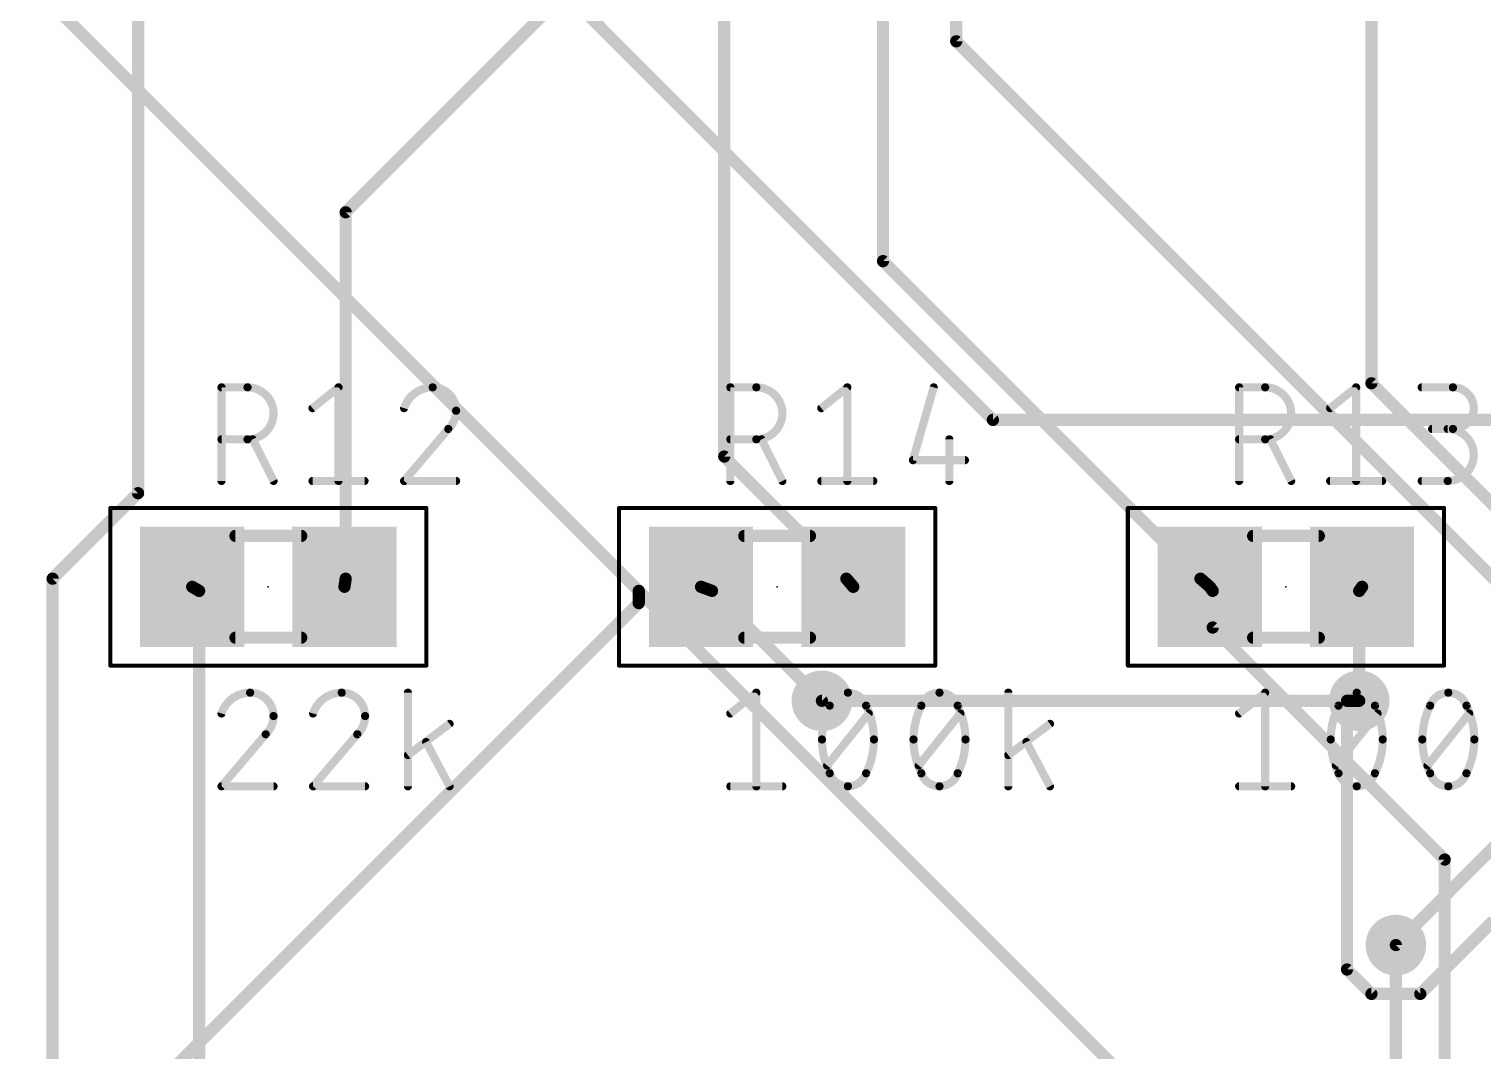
# Model space of a CAD drawing. Extents: x 0 to 100, y 0 to 80.
# Drawn here: x 33.84 to 51.99, y 37.39 to 50.14 of the extents above; entities that cross this region are included whole.
import ezdxf

# ---------------------------------------------------------------- set-up
doc = ezdxf.new("R2010")
doc.units = 0
for name, color, linetype in [('1', 22, 'CONTINUOUS'), ('16', 175, 'CONTINUOUS'), ('18', 82, 'CONTINUOUS'), ('23', 7, 'CONTINUOUS'), ('25', 253, 'CONTINUOUS'), ('27', 253, 'CONTINUOUS'), ('39', 22, 'CONTINUOUS'), ('51', 253, 'CONTINUOUS')]:
    doc.layers.add(name, color=color, linetype=linetype)

# ---------------------------------------------------------------- blocks, each defined once
blk = doc.blocks.new('RECT')
blk.add_solid([(-0.5, -0.5), (0.5, -0.5), (-0.5, 0.5), (0.5, 0.5)])
blk = doc.blocks.new('ROUNDV')
at = {"const_width": 0.5}
blk.add_lwpolyline([(0, -0.25, 1), (0, 0.25, 1), (0, -0.25)], format="xyb", dxfattribs=at)

msp = doc.modelspace()

# ---------------------------------------------------------------- linework, layer by layer
at = {"layer": '1', "const_width": 0.1524}
for points in [[(44.5008, 47.244), (44.5008, 54.102)], [(35.2044, 44.3484), (35.2044, 53.34)], [(45.4152, 49.9872), (45.4152, 53.34)], [(50.5968, 45.72), (50.5968, 53.34)], [(42.5196, 44.8056), (42.5196, 52.8828)], [(41.91, 51.9684), (37.7952, 47.8536)], [(56.388, 39.0144), (45.4152, 49.9872)], [(37.7952, 47.8536), (37.7952, 43.2816)], [(48.4632, 43.2816), (44.5008, 47.244)], [(54.2544, 42.0624), (50.5968, 45.72)], [(44.0436, 43.2816), (42.5196, 44.8056)], [(34.1376, 43.2816), (35.2044, 44.3484)], [(34.1376, 26.5176), (34.1376, 43.2816)], [(35.9664, 43.1292), (35.88, 43.18)], [(35.9664, 37.0332), (35.9664, 43.1292)], [(37.7952, 43.2816), (37.78, 43.18)], [(42.3672, 43.1292), (42.23, 43.18)], [(43.7388, 41.7576), (42.3672, 43.1292)], [(44.0436, 43.2816), (44.13, 43.18)], [(48.4632, 43.2816), (48.58, 43.18)], [(48.6156, 43.1292), (48.58, 43.18)], [(48.6156, 43.1292), (48.6156, 42.672)], [(50.4444, 43.1292), (50.48, 43.18)], [(50.4444, 43.1292), (50.4444, 41.7576)], [(48.6156, 42.672), (51.5112, 39.7764)], [(51.5112, 39.7764), (51.5112, 26.0604)], [(50.9016, 38.7096), (50.9016, 30.6324)]]:
    msp.add_lwpolyline(points, dxfattribs=at)
at = {"layer": '1', "const_width": 0.0762}
for points in [[(45.3771, 49.9872, 1), (45.4533, 49.9872)], [(45.4421, 50.0141, 1), (45.3883, 49.9603)], [(37.8333, 47.8536, 1), (37.7571, 47.8536)], [(37.7683, 47.8805, 1), (37.8221, 47.8267)], [(44.4627, 47.244, 1), (44.5389, 47.244)], [(44.5277, 47.2709, 1), (44.4739, 47.2171)], [(50.5587, 45.72, 1), (50.6349, 45.72)], [(50.6237, 45.7469, 1), (50.5699, 45.6931)], [(42.4815, 44.8056, 1), (42.5577, 44.8056)], [(42.5465, 44.8325, 1), (42.4927, 44.7787)], [(35.1663, 44.3484, 1), (35.2425, 44.3484)], [(35.2313, 44.3215, 1), (35.1775, 44.3753)], [(34.1757, 43.2816, 1), (34.0995, 43.2816)], [(34.1107, 43.3085, 1), (34.1645, 43.2547)], [(35.8993, 43.2128, 1), (35.8607, 43.1472)], [(36.0045, 43.1292, 1), (35.9283, 43.1292)], [(35.9471, 43.0964, 1), (35.9857, 43.162)], [(37.7423, 43.1856, 1), (37.8177, 43.1744)], [(37.7571, 43.2816, 1), (37.8333, 43.2816)], [(37.8329, 43.276, 1), (37.7575, 43.2872)], [(42.2432, 43.2157, 1), (42.2168, 43.1443)], [(42.3941, 43.1561, 1), (42.3403, 43.1023)], [(42.354, 43.0935, 1), (42.3804, 43.1649)], [(44.0726, 43.3063, 1), (44.0146, 43.2569)], [(44.0167, 43.2547, 1), (44.0705, 43.3085)], [(44.101, 43.1553, 1), (44.159, 43.2047)], [(48.4882, 43.3103, 1), (48.4382, 43.2529)], [(48.4363, 43.2547, 1), (48.4901, 43.3085)], [(48.6112, 43.2019, 1), (48.5488, 43.1581)], [(48.555, 43.1513, 1), (48.605, 43.2087)], [(48.6537, 43.1292, 1), (48.5775, 43.1292)], [(48.5844, 43.1073, 1), (48.6468, 43.1511)], [(50.4825, 43.1292, 1), (50.4063, 43.1292)], [(50.4132, 43.1511, 1), (50.4756, 43.1073)], [(50.5112, 43.1581, 1), (50.4488, 43.2019)], [(48.5775, 42.672, 1), (48.6537, 42.672)], [(48.6425, 42.6989, 1), (48.5887, 42.6451)], [(43.7119, 41.7307, 1), (43.7657, 41.7845)], [(50.4063, 41.7576, 1), (50.4825, 41.7576)], [(51.5493, 39.7764, 1), (51.4731, 39.7764)], [(51.4843, 39.7495, 1), (51.5381, 39.8033)], [(50.9397, 38.7096, 1), (50.8635, 38.7096)]]:
    msp.add_lwpolyline(points, format="xyb", dxfattribs=at)
at = {"layer": '16', "const_width": 0.1524}
for points in [[(45.8724, 45.2628), (39.1668, 51.9684)], [(33.2232, 51.3588), (41.4528, 43.1292)], [(59.436, 47.244), (50.9016, 38.7096)], [(53.9496, 45.2628), (45.8724, 45.2628)], [(41.4528, 43.1292), (49.6824, 34.8996)], [(41.4528, 43.1292), (41.4528, 42.9768)], [(41.4528, 42.9768), (26.8224, 28.3464)], [(50.292, 41.7576), (43.7388, 41.7576)], [(50.292, 41.7576), (50.292, 38.4048)], [(50.292, 41.7576), (50.4444, 41.7576)], [(51.2064, 38.1), (52.1208, 39.0144)], [(50.292, 38.4048), (50.5968, 38.1)], [(50.5968, 38.1), (51.2064, 38.1)]]:
    msp.add_lwpolyline(points, dxfattribs=at)
at = {"layer": '16', "const_width": 0.0762}
for points in [[(45.8724, 45.3009, 1), (45.8724, 45.2247)], [(45.8455, 45.2359, 1), (45.8993, 45.2897)], [(41.4909, 43.1292, 1), (41.4147, 43.1292)], [(41.4797, 43.1561, 1), (41.4259, 43.1023)], [(41.4259, 43.1023, 1), (41.4797, 43.1561)], [(41.4147, 42.9768, 1), (41.4909, 42.9768)], [(41.4797, 42.9499, 1), (41.4259, 43.0037)], [(43.7388, 41.7957, 1), (43.7388, 41.7195)], [(50.3301, 41.7576, 1), (50.2539, 41.7576)], [(50.292, 41.7957, 1), (50.292, 41.7195)], [(50.292, 41.7195, 1), (50.292, 41.7957)], [(50.4444, 41.7195, 1), (50.4444, 41.7957)], [(50.8747, 38.7365, 1), (50.9285, 38.6827)], [(50.3189, 38.4317, 1), (50.2651, 38.3779)], [(50.2539, 38.4048, 1), (50.3301, 38.4048)], [(50.5968, 38.1381, 1), (50.5968, 38.0619)], [(50.5699, 38.0731, 1), (50.6237, 38.1269)], [(51.1795, 38.1269, 1), (51.2333, 38.0731)], [(51.2064, 38.0619, 1), (51.2064, 38.1381)]]:
    msp.add_lwpolyline(points, format="xyb", dxfattribs=at)
at = {"layer": '23'}
for p in [(36.83, 43.18), (43.18, 43.18), (49.53, 43.18)]:
    msp.add_point(p, dxfattribs=at)
at = {"layer": '25', "const_width": 0.1016}
for points in [[(36.2458, 44.5008), (36.2458, 45.6692)], [(36.2458, 45.6692), (36.5704, 45.6692)], [(37.3814, 45.4096), (37.706, 45.6692)], [(37.706, 45.6692), (37.706, 44.5008)], [(42.5958, 44.5008), (42.5958, 45.6692)], [(42.5958, 45.6692), (42.9204, 45.6692)], [(43.7314, 45.4096), (44.056, 45.6692)], [(44.056, 45.6692), (44.056, 44.5008)], [(45.1341, 45.6692), (44.8744, 44.7604)], [(48.9458, 44.5008), (48.9458, 45.6692)], [(48.9458, 45.6692), (49.2704, 45.6692)], [(50.0814, 45.4096), (50.406, 45.6692)], [(50.406, 45.6692), (50.406, 44.5008)], [(51.2244, 45.6692), (51.6139, 45.6692)], [(39.0762, 45.1499), (38.5244, 44.5008)], [(51.6139, 45.1499), (51.3543, 45.1499)], [(36.5704, 45.0201), (36.2458, 45.0201)], [(36.8949, 44.5008), (36.6353, 45.0201)], [(42.9204, 45.0201), (42.5958, 45.0201)], [(43.2449, 44.5008), (42.9853, 45.0201)], [(45.3288, 45.0201), (45.3288, 44.5008)], [(49.2704, 45.0201), (48.9458, 45.0201)], [(49.5949, 44.5008), (49.3353, 45.0201)], [(44.8744, 44.7604), (45.5235, 44.7604)], [(37.3814, 44.5008), (38.0305, 44.5008)], [(38.5244, 44.5008), (39.1735, 44.5008)], [(43.7314, 44.5008), (44.3805, 44.5008)], [(50.0814, 44.5008), (50.7305, 44.5008)], [(51.2244, 44.5008), (51.549, 44.5008)]]:
    msp.add_lwpolyline(points, dxfattribs=at)
at = {"layer": '25'}
for points, const_width in [([(36.2712, 45.6692, 1), (36.2204, 45.6692)], 0.0508), ([(36.2458, 45.6946, 1), (36.2458, 45.6438)], 0.0508), ([(36.5704, 45.0201, 1), (36.5704, 45.6692)], 0.1016), ([(36.5704, 45.6946, 1), (36.5704, 45.6438)], 0.0508), ([(36.5704, 45.6438, 1), (36.5704, 45.6946)], 0.0508), ([(37.7314, 45.6692, 1), (37.6806, 45.6692)], 0.0508), ([(37.7219, 45.6494, 1), (37.6901, 45.689)], 0.0508), ([(38.8814, 45.6692, 0.3252), (38.5244, 45.4096)], 0.1016), ([(39.1735, 45.3771, 0.4142), (38.8814, 45.6692)], 0.1016), ([(38.8814, 45.6946, 1), (38.8814, 45.6438)], 0.0508), ([(38.8814, 45.6438, 1), (38.8814, 45.6946)], 0.0508), ([(42.6212, 45.6692, 1), (42.5704, 45.6692)], 0.0508), ([(42.5958, 45.6946, 1), (42.5958, 45.6438)], 0.0508), ([(42.9204, 45.0201, 1), (42.9204, 45.6692)], 0.1016), ([(42.9204, 45.6946, 1), (42.9204, 45.6438)], 0.0508), ([(42.9204, 45.6438, 1), (42.9204, 45.6946)], 0.0508), ([(44.0814, 45.6692, 1), (44.0306, 45.6692)], 0.0508), ([(44.0719, 45.6494, 1), (44.0401, 45.689)], 0.0508), ([(45.1585, 45.6622, 1), (45.1097, 45.6762)], 0.0508), ([(48.9712, 45.6692, 1), (48.9204, 45.6692)], 0.0508), ([(48.9458, 45.6946, 1), (48.9458, 45.6438)], 0.0508), ([(49.2704, 45.0201, 1), (49.2704, 45.6692)], 0.1016), ([(49.2704, 45.6946, 1), (49.2704, 45.6438)], 0.0508), ([(49.2704, 45.6438, 1), (49.2704, 45.6946)], 0.0508), ([(50.4314, 45.6692, 1), (50.3806, 45.6692)], 0.0508), ([(50.4219, 45.6494, 1), (50.3901, 45.689)], 0.0508), ([(51.2244, 45.6946, 1), (51.2244, 45.6438)], 0.0508), ([(51.6139, 45.1499, 1), (51.6139, 45.6692)], 0.1016), ([(51.6139, 45.6946, 1), (51.6139, 45.6438)], 0.0508), ([(51.6139, 45.6438, 1), (51.6139, 45.6946)], 0.0508), ([(37.3656, 45.4294, 1), (37.3973, 45.3897)], 0.0508), ([(38.5003, 45.4174, 1), (38.5486, 45.4017)], 0.0508), ([(39.0762, 45.1499, 0.2053), (39.1735, 45.3771)], 0.1016), ([(39.1989, 45.3771, 1), (39.1481, 45.3771)], 0.0508), ([(39.1481, 45.3771, 1), (39.1989, 45.3771)], 0.0508), ([(43.7156, 45.4294, 1), (43.7473, 45.3897)], 0.0508), ([(50.0656, 45.4294, 1), (50.0973, 45.3897)], 0.0508), ([(39.0587, 45.1683, 1), (39.0937, 45.1315)], 0.0508), ([(39.0955, 45.1335, 1), (39.0568, 45.1664)], 0.0508), ([(51.3543, 45.1753, 1), (51.3543, 45.1245)], 0.0508), ([(51.549, 44.5008, 1), (51.549, 45.1499)], 0.1016), ([(51.549, 45.1753, 1), (51.549, 45.1245)], 0.0508), ([(51.6139, 45.1753, 1), (51.6139, 45.1245)], 0.0508), ([(51.6139, 45.1245, 1), (51.6139, 45.1753)], 0.0508), ([(36.2458, 45.0455, 1), (36.2458, 44.9947)], 0.0508), ([(36.5704, 45.0455, 1), (36.5704, 44.9947)], 0.0508), ([(36.5704, 44.9947, 1), (36.5704, 45.0455)], 0.0508), ([(36.658, 45.0314, 1), (36.6125, 45.0087)], 0.0508), ([(42.5958, 45.0455, 1), (42.5958, 44.9947)], 0.0508), ([(42.9204, 45.0455, 1), (42.9204, 44.9947)], 0.0508), ([(42.9204, 44.9947, 1), (42.9204, 45.0455)], 0.0508), ([(43.008, 45.0314, 1), (42.9625, 45.0087)], 0.0508), ([(45.3542, 45.0201, 1), (45.3034, 45.0201)], 0.0508), ([(48.9458, 45.0455, 1), (48.9458, 44.9947)], 0.0508), ([(49.2704, 45.0455, 1), (49.2704, 44.9947)], 0.0508), ([(49.2704, 44.9947, 1), (49.2704, 45.0455)], 0.0508), ([(49.358, 45.0314, 1), (49.3125, 45.0087)], 0.0508), ([(44.8744, 44.7858, 1), (44.8744, 44.735)], 0.0508), ([(44.85, 44.7674, 1), (44.8989, 44.7535)], 0.0508), ([(45.5235, 44.735, 1), (45.5235, 44.7858)], 0.0508), ([(36.2204, 44.5008, 1), (36.2712, 44.5008)], 0.0508), ([(36.8722, 44.4894, 1), (36.9176, 44.5122)], 0.0508), ([(37.3814, 44.5262, 1), (37.3814, 44.4754)], 0.0508), ([(37.6806, 44.5008, 1), (37.7314, 44.5008)], 0.0508), ([(38.0305, 44.4754, 1), (38.0305, 44.5262)], 0.0508), ([(38.5244, 44.5262, 1), (38.5244, 44.4754)], 0.0508), ([(38.5051, 44.5173, 1), (38.5438, 44.4843)], 0.0508), ([(39.1735, 44.4754, 1), (39.1735, 44.5262)], 0.0508), ([(42.5704, 44.5008, 1), (42.6212, 44.5008)], 0.0508), ([(43.2222, 44.4894, 1), (43.2676, 44.5122)], 0.0508), ([(43.7314, 44.5262, 1), (43.7314, 44.4754)], 0.0508), ([(44.0306, 44.5008, 1), (44.0814, 44.5008)], 0.0508), ([(44.3805, 44.4754, 1), (44.3805, 44.5262)], 0.0508), ([(45.3034, 44.5008, 1), (45.3542, 44.5008)], 0.0508), ([(48.9204, 44.5008, 1), (48.9712, 44.5008)], 0.0508), ([(49.5722, 44.4894, 1), (49.6176, 44.5122)], 0.0508), ([(50.0814, 44.5262, 1), (50.0814, 44.4754)], 0.0508), ([(50.3806, 44.5008, 1), (50.4314, 44.5008)], 0.0508), ([(50.7305, 44.4754, 1), (50.7305, 44.5262)], 0.0508), ([(51.2244, 44.5262, 1), (51.2244, 44.4754)], 0.0508), ([(51.549, 44.5262, 1), (51.549, 44.4754)], 0.0508), ([(51.549, 44.4754, 1), (51.549, 44.5262)], 0.0508)]:
    msp.add_lwpolyline(points, format="xyb", dxfattribs=dict(at, const_width=const_width))
at = {"layer": '27'}
for points, const_width in [([(36.6028, 41.8592, 0.3252), (36.2458, 41.5996)], 0.1016), ([(36.8949, 41.5671, 0.4142), (36.6028, 41.8592)], 0.1016), ([(36.6028, 41.8846, 1), (36.6028, 41.8338)], 0.0508), ([(36.6028, 41.8338, 1), (36.6028, 41.8846)], 0.0508), ([(37.7458, 41.8592, 0.3252), (37.3888, 41.5996)], 0.1016), ([(38.0379, 41.5671, 0.4142), (37.7458, 41.8592)], 0.1016), ([(37.7458, 41.8846, 1), (37.7458, 41.8338)], 0.0508), ([(37.7458, 41.8338, 1), (37.7458, 41.8846)], 0.0508), ([(38.5976, 41.8592, 1), (38.5468, 41.8592)], 0.0508), ([(42.9458, 41.8592, 1), (42.895, 41.8592)], 0.0508), ([(42.9362, 41.8394, 1), (42.9045, 41.879)], 0.0508), ([(43.8362, 41.6969, 0.1139), (43.7388, 41.275)], 0.1016), ([(44.0633, 41.8592, 0.3205), (43.8362, 41.6969)], 0.1016), ([(43.859, 41.6858, 1), (43.8133, 41.7081)], 0.0508), ([(44.2905, 41.6969, 0.3205), (44.0633, 41.8592)], 0.1016), ([(44.0633, 41.8846, 1), (44.0634, 41.8338)], 0.0508), ([(44.0633, 41.8338, 1), (44.0634, 41.8846)], 0.0508), ([(44.3134, 41.7081, 1), (44.2677, 41.6858)], 0.0508), ([(44.3879, 41.275, 0.1139), (44.2905, 41.6969)], 0.1016), ([(44.9792, 41.6969, 0.1139), (44.8818, 41.275)], 0.1016), ([(45.2063, 41.8592, 0.3205), (44.9792, 41.6969)], 0.1016), ([(45.002, 41.6858, 1), (44.9563, 41.7081)], 0.0508), ([(45.4335, 41.6969, 0.3205), (45.2063, 41.8592)], 0.1016), ([(45.2063, 41.8846, 1), (45.2063, 41.8338)], 0.0508), ([(45.2063, 41.8338, 1), (45.2063, 41.8846)], 0.0508), ([(45.4564, 41.7081, 1), (45.4107, 41.6858)], 0.0508), ([(45.5309, 41.275, 0.1139), (45.4335, 41.6969)], 0.1016), ([(46.0906, 41.8592, 1), (46.0398, 41.8592)], 0.0508), ([(49.2958, 41.8592, 1), (49.245, 41.8592)], 0.0508), ([(49.2862, 41.8394, 1), (49.2545, 41.879)], 0.0508), ([(50.1862, 41.6969, 0.1139), (50.0888, 41.275)], 0.1016), ([(50.4134, 41.8592, 0.3205), (50.1862, 41.6969)], 0.1016), ([(50.209, 41.6858, 1), (50.1633, 41.7081)], 0.0508), ([(50.4133, 41.8846, 1), (50.4134, 41.8338)], 0.0508), ([(50.6405, 41.6969, 0.3205), (50.4134, 41.8592)], 0.1016), ([(50.4133, 41.8338, 1), (50.4134, 41.8846)], 0.0508), ([(50.6634, 41.7081, 1), (50.6177, 41.6858)], 0.0508), ([(50.7379, 41.275, 0.1139), (50.6405, 41.6969)], 0.1016), ([(51.3292, 41.6969, 0.1139), (51.2318, 41.275)], 0.1016), ([(51.5563, 41.8592, 0.3205), (51.3292, 41.6969)], 0.1016), ([(51.352, 41.6858, 1), (51.3063, 41.7081)], 0.0508), ([(51.7835, 41.6969, 0.3205), (51.5563, 41.8592)], 0.1016), ([(51.5563, 41.8846, 1), (51.5563, 41.8338)], 0.0508), ([(51.5563, 41.8338, 1), (51.5563, 41.8846)], 0.0508), ([(51.8064, 41.7081, 1), (51.7607, 41.6858)], 0.0508), ([(51.8809, 41.275, 0.1139), (51.7835, 41.6969)], 0.1016), ([(36.2216, 41.6074, 1), (36.27, 41.5917)], 0.0508), ([(36.7975, 41.3399, 0.2053), (36.8949, 41.5671)], 0.1016), ([(36.9203, 41.5671, 1), (36.8695, 41.5671)], 0.0508), ([(36.8695, 41.5671, 1), (36.9203, 41.5671)], 0.0508), ([(37.3646, 41.6074, 1), (37.413, 41.5917)], 0.0508), ([(37.9405, 41.3399, 0.2053), (38.0379, 41.5671)], 0.1016), ([(38.0633, 41.5671, 1), (38.0125, 41.5671)], 0.0508), ([(38.0125, 41.5671, 1), (38.0633, 41.5671)], 0.0508), ([(42.5799, 41.6194, 1), (42.6117, 41.5797)], 0.0508), ([(43.8121, 41.7052, 1), (43.8602, 41.6887)], 0.0508), ([(44.2665, 41.6887, 1), (44.3146, 41.7052)], 0.0508), ([(44.3428, 41.5837, 1), (44.3032, 41.6154)], 0.0508), ([(44.9551, 41.7052, 1), (45.0032, 41.6887)], 0.0508), ([(45.4095, 41.6887, 1), (45.4576, 41.7052)], 0.0508), ([(45.4858, 41.5837, 1), (45.4462, 41.6154)], 0.0508), ([(48.9299, 41.6194, 1), (48.9617, 41.5797)], 0.0508), ([(50.1621, 41.7052, 1), (50.2102, 41.6887)], 0.0508), ([(50.6165, 41.6887, 1), (50.6646, 41.7052)], 0.0508), ([(50.6928, 41.5837, 1), (50.6532, 41.6154)], 0.0508), ([(51.3051, 41.7052, 1), (51.3532, 41.6887)], 0.0508), ([(51.7595, 41.6887, 1), (51.8076, 41.7052)], 0.0508), ([(51.8358, 41.5837, 1), (51.7962, 41.6154)], 0.0508), ([(36.78, 41.3583, 1), (36.8151, 41.3215)], 0.0508), ([(36.8169, 41.3235, 1), (36.7782, 41.3564)], 0.0508), ([(37.923, 41.3583, 1), (37.9581, 41.3215)], 0.0508), ([(37.9599, 41.3235, 1), (37.9212, 41.3564)], 0.0508), ([(39.1067, 41.4494, 1), (39.0762, 41.4901)], 0.0508), ([(46.5997, 41.4494, 1), (46.5692, 41.4901)], 0.0508), ([(38.8218, 41.2544, 1), (38.7769, 41.2307)], 0.0508), ([(43.7388, 41.275, 0.1139), (43.8362, 40.8531)], 0.1016), ([(43.7642, 41.275, 1), (43.7134, 41.275)], 0.0508), ([(43.7134, 41.275, 1), (43.7642, 41.275)], 0.0508), ([(44.2905, 40.8531, 0.1139), (44.3879, 41.275)], 0.1016), ([(44.4133, 41.275, 1), (44.3625, 41.275)], 0.0508), ([(44.3625, 41.275, 1), (44.4133, 41.275)], 0.0508), ([(44.8818, 41.275, 0.1139), (44.9792, 40.8531)], 0.1016), ([(44.9072, 41.275, 1), (44.8564, 41.275)], 0.0508), ([(44.8564, 41.275, 1), (44.9072, 41.275)], 0.0508), ([(45.4335, 40.8531, 0.1139), (45.5309, 41.275)], 0.1016), ([(45.5563, 41.275, 1), (45.5055, 41.275)], 0.0508), ([(45.5055, 41.275, 1), (45.5563, 41.275)], 0.0508), ([(46.3148, 41.2544, 1), (46.2699, 41.2307)], 0.0508), ([(50.0888, 41.275, 0.1139), (50.1862, 40.8531)], 0.1016), ([(50.1142, 41.275, 1), (50.0634, 41.275)], 0.0508), ([(50.0634, 41.275, 1), (50.1142, 41.275)], 0.0508), ([(50.6405, 40.8531, 0.1139), (50.7379, 41.275)], 0.1016), ([(50.7633, 41.275, 1), (50.7125, 41.275)], 0.0508), ([(50.7125, 41.275, 1), (50.7633, 41.275)], 0.0508), ([(51.2318, 41.275, 0.1139), (51.3292, 40.8531)], 0.1016), ([(51.2572, 41.275, 1), (51.2064, 41.275)], 0.0508), ([(51.2064, 41.275, 1), (51.2572, 41.275)], 0.0508), ([(51.7835, 40.8531, 0.1139), (51.8809, 41.275)], 0.1016), ([(51.9063, 41.275, 1), (51.8555, 41.275)], 0.0508), ([(51.8555, 41.275, 1), (51.9063, 41.275)], 0.0508), ([(38.5569, 41.1006, 1), (38.5874, 41.0599)], 0.0508), ([(46.0499, 41.1006, 1), (46.0804, 41.0599)], 0.0508), ([(43.7839, 40.9663, 1), (43.8235, 40.9346)], 0.0508), ([(43.8602, 40.8613, 1), (43.8121, 40.8448)], 0.0508), ([(43.8362, 40.8531, 0.3205), (44.0633, 40.6908)], 0.1016), ([(43.8133, 40.8419, 1), (43.859, 40.8642)], 0.0508), ([(44.0633, 40.6908, 0.3205), (44.2905, 40.8531)], 0.1016), ([(44.2677, 40.8642, 1), (44.3134, 40.8419)], 0.0508), ([(44.3146, 40.8448, 1), (44.2665, 40.8613)], 0.0508), ([(44.9269, 40.9663, 1), (44.9665, 40.9346)], 0.0508), ([(45.0032, 40.8613, 1), (44.9551, 40.8448)], 0.0508), ([(44.9792, 40.8531, 0.3205), (45.2063, 40.6908)], 0.1016), ([(44.9563, 40.8419, 1), (45.002, 40.8642)], 0.0508), ([(45.2063, 40.6908, 0.3205), (45.4335, 40.8531)], 0.1016), ([(45.4107, 40.8642, 1), (45.4564, 40.8419)], 0.0508), ([(45.4576, 40.8448, 1), (45.4095, 40.8613)], 0.0508), ([(50.1339, 40.9663, 1), (50.1735, 40.9346)], 0.0508), ([(50.2102, 40.8613, 1), (50.1621, 40.8448)], 0.0508), ([(50.1862, 40.8531, 0.3205), (50.4134, 40.6908)], 0.1016), ([(50.1633, 40.8419, 1), (50.209, 40.8642)], 0.0508), ([(50.4134, 40.6908, 0.3205), (50.6405, 40.8531)], 0.1016), ([(50.6177, 40.8642, 1), (50.6634, 40.8419)], 0.0508), ([(50.6646, 40.8448, 1), (50.6165, 40.8613)], 0.0508), ([(51.2769, 40.9663, 1), (51.3165, 40.9346)], 0.0508), ([(51.3532, 40.8613, 1), (51.3051, 40.8448)], 0.0508), ([(51.3292, 40.8531, 0.3205), (51.5563, 40.6908)], 0.1016), ([(51.3063, 40.8419, 1), (51.352, 40.8642)], 0.0508), ([(51.5563, 40.6908, 0.3205), (51.7835, 40.8531)], 0.1016), ([(51.7607, 40.8642, 1), (51.8064, 40.8419)], 0.0508), ([(51.8076, 40.8448, 1), (51.7595, 40.8613)], 0.0508), ([(36.2264, 40.7073, 1), (36.2652, 40.6743)], 0.0508), ([(36.2458, 40.7162, 1), (36.2458, 40.6654)], 0.0508), ([(36.8949, 40.6654, 1), (36.8949, 40.7162)], 0.0508), ([(37.3694, 40.7073, 1), (37.4082, 40.6743)], 0.0508), ([(37.3888, 40.7162, 1), (37.3888, 40.6654)], 0.0508), ([(38.0379, 40.6654, 1), (38.0379, 40.7162)], 0.0508), ([(38.5468, 40.6908, 1), (38.5976, 40.6908)], 0.0508), ([(39.069, 40.6789, 1), (39.1139, 40.7027)], 0.0508), ([(42.5958, 40.7162, 1), (42.5958, 40.6654)], 0.0508), ([(42.895, 40.6908, 1), (42.9458, 40.6908)], 0.0508), ([(43.2449, 40.6654, 1), (43.2449, 40.7162)], 0.0508), ([(44.0633, 40.7162, 1), (44.0634, 40.6654)], 0.0508), ([(44.0633, 40.6654, 1), (44.0634, 40.7162)], 0.0508), ([(45.2063, 40.7162, 1), (45.2063, 40.6654)], 0.0508), ([(45.2063, 40.6654, 1), (45.2063, 40.7162)], 0.0508), ([(46.0398, 40.6908, 1), (46.0906, 40.6908)], 0.0508), ([(46.562, 40.6789, 1), (46.6069, 40.7027)], 0.0508), ([(48.9458, 40.7162, 1), (48.9458, 40.6654)], 0.0508), ([(49.245, 40.6908, 1), (49.2958, 40.6908)], 0.0508), ([(49.5949, 40.6654, 1), (49.5949, 40.7162)], 0.0508), ([(50.4133, 40.7162, 1), (50.4134, 40.6654)], 0.0508), ([(50.4133, 40.6654, 1), (50.4134, 40.7162)], 0.0508), ([(51.5563, 40.7162, 1), (51.5563, 40.6654)], 0.0508), ([(51.5563, 40.6654, 1), (51.5563, 40.7162)], 0.0508)]:
    msp.add_lwpolyline(points, format="xyb", dxfattribs=dict(at, const_width=const_width))
at = {"layer": '27', "const_width": 0.1016}
for points in [[(38.5722, 40.6908), (38.5722, 41.8592)], [(42.5958, 41.5996), (42.9204, 41.8592)], [(42.9204, 41.8592), (42.9204, 40.6908)], [(46.0652, 40.6908), (46.0652, 41.8592)], [(48.9458, 41.5996), (49.2704, 41.8592)], [(49.2704, 41.8592), (49.2704, 40.6908)], [(43.8037, 40.9504), (44.323, 41.5996)], [(44.9467, 40.9504), (45.466, 41.5996)], [(50.1537, 40.9504), (50.673, 41.5996)], [(51.2967, 40.9504), (51.816, 41.5996)], [(36.7975, 41.3399), (36.2458, 40.6908)], [(37.9405, 41.3399), (37.3888, 40.6908)], [(39.0914, 41.4697), (38.5722, 41.0803)], [(46.5844, 41.4697), (46.0652, 41.0803)], [(39.0914, 40.6908), (38.7993, 41.2425)], [(46.5844, 40.6908), (46.2923, 41.2425)], [(36.2458, 40.6908), (36.8949, 40.6908)], [(37.3888, 40.6908), (38.0379, 40.6908)], [(42.5958, 40.6908), (43.2449, 40.6908)], [(48.9458, 40.6908), (49.5949, 40.6908)]]:
    msp.add_lwpolyline(points, dxfattribs=at)
at = {"layer": '39', "const_width": 0.0508}
for points in [[(34.857, 44.163), (38.803, 44.163)], [(34.857, 42.197), (34.857, 44.163)], [(38.803, 44.163), (38.803, 42.197)], [(41.207, 44.163), (45.153, 44.163)], [(41.207, 42.197), (41.207, 44.163)], [(45.153, 44.163), (45.153, 42.197)], [(47.557, 44.163), (51.503, 44.163)], [(47.557, 42.197), (47.557, 44.163)], [(51.503, 44.163), (51.503, 42.197)], [(38.803, 42.197), (34.857, 42.197)], [(45.153, 42.197), (41.207, 42.197)], [(51.503, 42.197), (47.557, 42.197)]]:
    msp.add_lwpolyline(points, dxfattribs=at)
at = {"layer": '39', "const_width": 0.0254}
for points in [[(34.857, 44.1757, 1), (34.857, 44.1503)], [(34.8697, 44.163, 1), (34.8443, 44.163)], [(38.8157, 44.163, 1), (38.7903, 44.163)], [(38.803, 44.1503, 1), (38.803, 44.1757)], [(41.207, 44.1757, 1), (41.207, 44.1503)], [(41.2197, 44.163, 1), (41.1943, 44.163)], [(45.1657, 44.163, 1), (45.1403, 44.163)], [(45.153, 44.1503, 1), (45.153, 44.1757)], [(47.557, 44.1757, 1), (47.557, 44.1503)], [(47.5697, 44.163, 1), (47.5443, 44.163)], [(51.5157, 44.163, 1), (51.4903, 44.163)], [(51.503, 44.1503, 1), (51.503, 44.1757)], [(34.857, 42.2097, 1), (34.857, 42.1843)], [(34.8443, 42.197, 1), (34.8697, 42.197)], [(38.7903, 42.197, 1), (38.8157, 42.197)], [(38.803, 42.1843, 1), (38.803, 42.2097)], [(41.207, 42.2097, 1), (41.207, 42.1843)], [(41.1943, 42.197, 1), (41.2197, 42.197)], [(45.1403, 42.197, 1), (45.1657, 42.197)], [(45.153, 42.1843, 1), (45.153, 42.2097)], [(47.557, 42.2097, 1), (47.557, 42.1843)], [(47.5443, 42.197, 1), (47.5697, 42.197)], [(51.4903, 42.197, 1), (51.5157, 42.197)], [(51.503, 42.1843, 1), (51.503, 42.2097)]]:
    msp.add_lwpolyline(points, format="xyb", dxfattribs=at)
at = {"layer": '51', "const_width": 0.1524}
for points in [[(36.42, 43.815), (37.24, 43.815)], [(42.77, 43.815), (43.59, 43.815)], [(49.12, 43.815), (49.94, 43.815)], [(36.42, 42.545), (37.24, 42.545)], [(42.77, 42.545), (43.59, 42.545)], [(49.12, 42.545), (49.94, 42.545)]]:
    msp.add_lwpolyline(points, dxfattribs=at)
at = {"layer": '51', "const_width": 0.0762}
for points in [[(36.42, 43.8531, 1), (36.42, 43.7769)], [(37.24, 43.7769, 1), (37.24, 43.8531)], [(42.77, 43.8531, 1), (42.77, 43.7769)], [(43.59, 43.7769, 1), (43.59, 43.8531)], [(49.12, 43.8531, 1), (49.12, 43.7769)], [(49.94, 43.7769, 1), (49.94, 43.8531)], [(36.42, 42.5831, 1), (36.42, 42.5069)], [(37.24, 42.5069, 1), (37.24, 42.5831)], [(42.77, 42.5831, 1), (42.77, 42.5069)], [(43.59, 42.5069, 1), (43.59, 42.5831)], [(49.12, 42.5831, 1), (49.12, 42.5069)], [(49.94, 42.5069, 1), (49.94, 42.5831)]]:
    msp.add_lwpolyline(points, format="xyb", dxfattribs=at)

# ---------------------------------------------------------------- block references
at = {"layer": '1', "xscale": 1.3, "yscale": 1.5}
for p in [(35.88, 43.18), (37.78, 43.18), (42.23, 43.18), (44.13, 43.18), (48.58, 43.18), (50.48, 43.18)]:
    msp.add_blockref('RECT', p, dxfattribs=at)
at = {"layer": '18', "xscale": 0.7564, "yscale": 0.7564}
for p in [(43.7388, 41.7576), (43.7388, 41.7576), (50.4444, 41.7576), (50.4444, 41.7576), (50.9016, 38.7096), (50.9016, 38.7096)]:
    msp.add_blockref('ROUNDV', p, dxfattribs=at)
at = {"layer": '51', "xscale": 0.65, "yscale": 1.4}
for p in [(36.0882, 43.1815), (37.5614, 43.1815), (42.4382, 43.1815), (43.9114, 43.1815), (48.7882, 43.1815), (50.2614, 43.1815)]:
    msp.add_blockref('RECT', p, dxfattribs=at)

doc.saveas('drawing.dxf')
